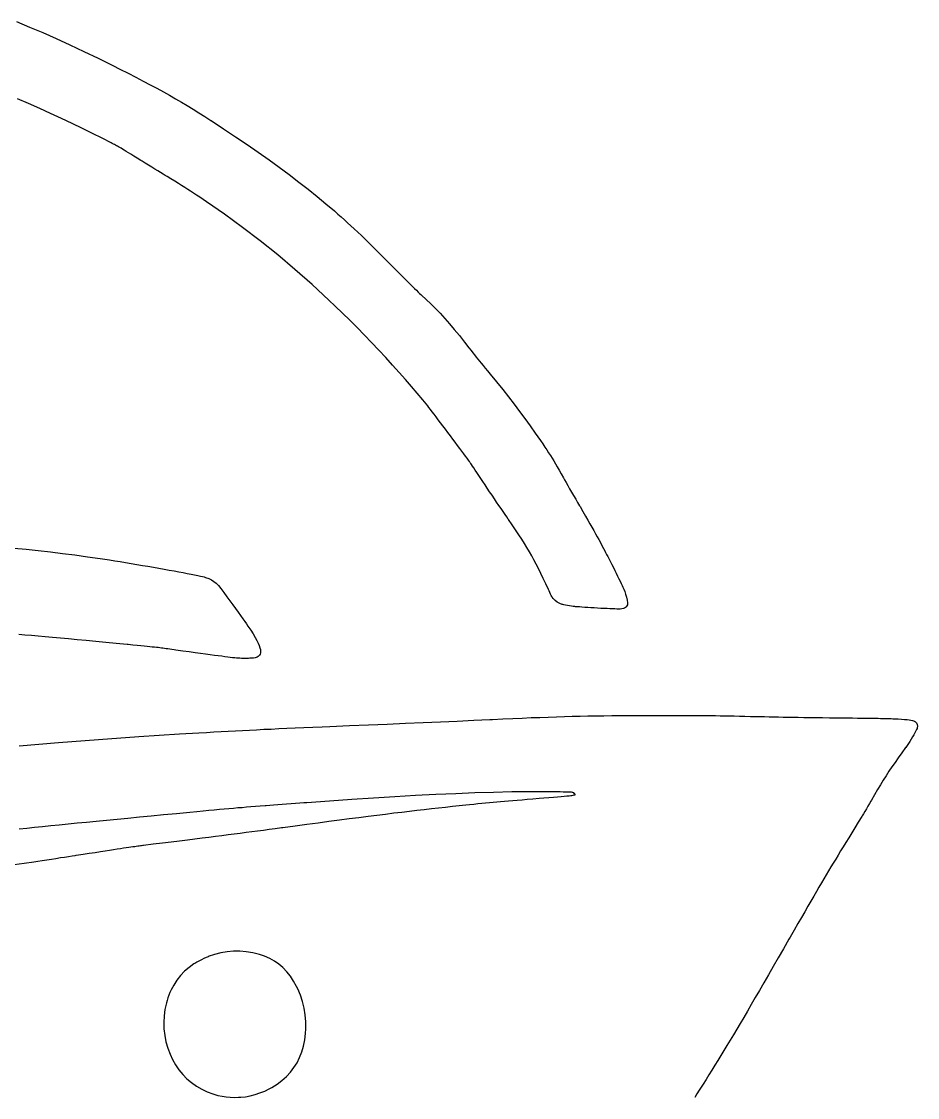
# Model space of a CAD drawing. Extents: x 9 to 342, y 7 to 196.
# Drawn here: x 28.85 to 40.62, y 165.88 to 180.01 of the extents above; entities that cross this region are included whole.
import ezdxf

# ---------------------------------------------------------------- set-up
doc = ezdxf.new("R2010")
doc.units = 0
doc.layers.add('BLACK', color=7, linetype='CONTINUOUS')

msp = doc.modelspace()

# ---------------------------------------------------------------- linework, layer by layer
at = {"layer": 'BLACK', "linetype": 'CONTINUOUS'}
for p, q in [((28.7866, 180.007), (28.9591, 179.935)), ((28.9591, 179.935), (29.1335, 179.861)), ((29.1335, 179.861), (29.3103, 179.783)), ((29.3103, 179.783), (29.4901, 179.701)), ((29.4901, 179.701), (29.6733, 179.615)), ((29.6733, 179.615), (29.8606, 179.525)), ((29.8606, 179.525), (30.0526, 179.43)), ((30.0526, 179.43), (30.1473, 179.382)), ((30.1473, 179.382), (30.2552, 179.328)), ((30.2552, 179.328), (30.3571, 179.275)), ((30.3571, 179.275), (30.4536, 179.225)), ((30.4536, 179.225), (30.5453, 179.177)), ((30.5453, 179.177), (30.6328, 179.13)), ((30.6328, 179.13), (30.7168, 179.084)), ((28.9475, 178.929), (28.8027, 178.992)), ((30.7168, 179.084), (30.798, 179.038)), ((30.798, 179.038), (30.877, 178.993)), ((30.877, 178.993), (30.9543, 178.948)), ((29.0922, 178.865), (28.9475, 178.929)), ((29.2362, 178.8), (29.0922, 178.865)), ((30.9543, 178.948), (31.0308, 178.903)), ((31.0308, 178.903), (31.107, 178.856)), ((31.107, 178.856), (31.1835, 178.809)), ((29.3783, 178.735), (29.2362, 178.8)), ((29.5179, 178.669), (29.3783, 178.735)), ((31.1835, 178.809), (31.2611, 178.76)), ((31.2611, 178.76), (31.3402, 178.709)), ((31.3402, 178.709), (31.3431, 178.708)), ((31.3431, 178.708), (31.5077, 178.6)), ((29.654, 178.604), (29.5179, 178.669)), ((29.7856, 178.539), (29.654, 178.604)), ((31.5077, 178.6), (31.6658, 178.495)), ((29.9121, 178.476), (29.7856, 178.539)), ((30.0323, 178.414), (29.9121, 178.476)), ((30.0461, 178.407), (30.0323, 178.414)), ((30.0612, 178.399), (30.0461, 178.407)), ((31.6658, 178.495), (31.8178, 178.392)), ((30.0752, 178.392), (30.0612, 178.399)), ((30.0884, 178.385), (30.0752, 178.392)), ((30.1014, 178.377), (30.0884, 178.385)), ((30.1147, 178.37), (30.1014, 178.377)), ((30.1288, 178.362), (30.1147, 178.37)), ((30.1441, 178.353), (30.1288, 178.362)), ((30.1612, 178.343), (30.1441, 178.353)), ((30.1806, 178.331), (30.1612, 178.343)), ((30.2027, 178.318), (30.1806, 178.331)), ((30.2281, 178.302), (30.2027, 178.318)), ((30.2571, 178.284), (30.2281, 178.302)), ((30.2905, 178.264), (30.2571, 178.284)), ((30.3285, 178.24), (30.2905, 178.264)), ((31.8178, 178.392), (31.964, 178.291)), ((31.964, 178.291), (32.1047, 178.192)), ((30.3718, 178.214), (30.3285, 178.24)), ((30.4207, 178.183), (30.3718, 178.214)), ((30.4383, 178.172), (30.4207, 178.183)), ((30.4798, 178.147), (30.4383, 178.172)), ((30.5221, 178.121), (30.4798, 178.147)), ((32.1047, 178.192), (32.2402, 178.094)), ((30.5642, 178.095), (30.5221, 178.121)), ((30.6053, 178.069), (30.5642, 178.095)), ((30.6445, 178.045), (30.6053, 178.069)), ((30.681, 178.023), (30.6445, 178.045)), ((30.7138, 178.003), (30.681, 178.023)), ((30.7422, 177.985), (30.7138, 178.003)), ((30.7652, 177.971), (30.7422, 177.985)), ((32.2402, 178.094), (32.3709, 177.997)), ((32.3709, 177.997), (32.4971, 177.9)), ((30.8155, 177.94), (30.7652, 177.971)), ((30.8669, 177.909), (30.8155, 177.94)), ((30.9139, 177.88), (30.8669, 177.909)), ((30.9573, 177.853), (30.9139, 177.88)), ((30.9981, 177.827), (30.9573, 177.853)), ((32.4971, 177.9), (32.6192, 177.805)), ((31.0371, 177.803), (30.9981, 177.827)), ((31.0753, 177.778), (31.0371, 177.803)), ((31.1137, 177.753), (31.0753, 177.778)), ((31.1532, 177.727), (31.1137, 177.753)), ((31.1947, 177.7), (31.1532, 177.727)), ((31.2392, 177.67), (31.1947, 177.7)), ((32.6192, 177.805), (32.7375, 177.71)), ((32.7375, 177.71), (32.8523, 177.615)), ((31.2848, 177.64), (31.2392, 177.67)), ((31.5223, 177.476), (31.2848, 177.64)), ((32.8523, 177.615), (32.9639, 177.52)), ((31.7571, 177.305), (31.5223, 177.476)), ((32.9639, 177.52), (33.011, 177.479)), ((33.011, 177.479), (33.0532, 177.442)), ((33.0532, 177.442), (33.0954, 177.404)), ((31.9893, 177.127), (31.7571, 177.305)), ((33.0954, 177.404), (33.1379, 177.366)), ((33.1379, 177.366), (33.1811, 177.326)), ((33.1811, 177.326), (33.2252, 177.285)), ((33.2252, 177.285), (33.2708, 177.242)), ((33.2708, 177.242), (33.3181, 177.197)), ((33.3181, 177.197), (33.3675, 177.15)), ((33.3675, 177.15), (33.4193, 177.099)), ((32.2188, 176.943), (31.9893, 177.127)), ((33.4193, 177.099), (33.474, 177.046)), ((33.474, 177.046), (33.5317, 176.989)), ((32.4458, 176.751), (32.2188, 176.943)), ((33.5317, 176.989), (33.593, 176.928)), ((33.593, 176.928), (33.6582, 176.863)), ((33.6582, 176.863), (33.7275, 176.793)), ((32.6703, 176.554), (32.4458, 176.751)), ((33.7275, 176.793), (33.8015, 176.718)), ((33.8015, 176.718), (33.8186, 176.701)), ((33.8186, 176.701), (33.8541, 176.665)), ((33.8541, 176.665), (33.8893, 176.63)), ((33.8893, 176.63), (33.9236, 176.595)), ((33.9236, 176.595), (33.9565, 176.563)), ((32.8924, 176.349), (32.6703, 176.554)), ((33.9565, 176.563), (33.9875, 176.532)), ((33.9875, 176.532), (34.0162, 176.503)), ((34.0162, 176.503), (34.0421, 176.478)), ((34.0421, 176.478), (34.0647, 176.456)), ((34.0647, 176.456), (34.0836, 176.437)), ((34.0836, 176.437), (34.0982, 176.424)), ((32.9734, 176.272), (32.8924, 176.349)), ((34.0982, 176.424), (34.1066, 176.416)), ((34.1066, 176.416), (34.1686, 176.359)), ((34.1686, 176.359), (34.2296, 176.3)), ((34.2296, 176.3), (34.2903, 176.239)), ((33.0689, 176.179), (32.9734, 176.272)), ((33.165, 176.085), (33.0689, 176.179)), ((34.2903, 176.239), (34.3511, 176.176)), ((34.3511, 176.176), (34.4125, 176.109)), ((33.2612, 175.988), (33.165, 176.085)), ((34.4125, 176.109), (34.4749, 176.038)), ((34.4749, 176.038), (34.5389, 175.963)), ((33.3571, 175.89), (33.2612, 175.988)), ((33.4522, 175.792), (33.3571, 175.89)), ((34.5389, 175.963), (34.605, 175.883)), ((34.605, 175.883), (34.6736, 175.798)), ((33.5459, 175.693), (33.4522, 175.792)), ((34.6736, 175.798), (34.7319, 175.724)), ((34.7319, 175.724), (34.7587, 175.689)), ((33.6378, 175.595), (33.5459, 175.693)), ((33.7274, 175.497), (33.6378, 175.595)), ((34.7587, 175.689), (34.783, 175.658)), ((34.783, 175.658), (34.8057, 175.629)), ((34.8057, 175.629), (34.8272, 175.602)), ((34.8272, 175.602), (34.8485, 175.575)), ((33.8142, 175.401), (33.7274, 175.497)), ((34.8485, 175.575), (34.8701, 175.548)), ((34.8701, 175.548), (34.8929, 175.52)), ((34.8929, 175.52), (34.9174, 175.49)), ((34.9174, 175.49), (34.9445, 175.457)), ((34.9445, 175.457), (34.9749, 175.42)), ((33.8977, 175.307), (33.8142, 175.401)), ((33.9774, 175.215), (33.8977, 175.307)), ((34.9749, 175.42), (35.0087, 175.379)), ((35.0087, 175.379), (35.0938, 175.275)), ((34.0529, 175.126), (33.9774, 175.215)), ((35.0938, 175.275), (35.1743, 175.175)), ((35.1743, 175.175), (35.251, 175.078)), ((34.1236, 175.041), (34.0529, 175.126)), ((34.1891, 174.96), (34.1236, 175.041)), ((35.251, 175.078), (35.3246, 174.983)), ((34.1892, 174.96), (34.1891, 174.96)), ((34.2057, 174.938), (34.1892, 174.96)), ((34.2254, 174.913), (34.2057, 174.938)), ((34.2479, 174.884), (34.2254, 174.913)), ((34.2728, 174.852), (34.2479, 174.884)), ((35.3246, 174.983), (35.3958, 174.889)), ((35.3958, 174.889), (35.4655, 174.795)), ((34.2998, 174.816), (34.2728, 174.852)), ((34.3286, 174.778), (34.2998, 174.816)), ((34.3588, 174.739), (34.3286, 174.778)), ((34.3901, 174.697), (34.3588, 174.739)), ((35.4655, 174.795), (35.5343, 174.7)), ((34.4221, 174.655), (34.3901, 174.697)), ((34.4545, 174.612), (34.4221, 174.655)), ((34.487, 174.569), (34.4545, 174.612)), ((35.5343, 174.7), (35.6031, 174.603)), ((35.6031, 174.603), (35.6706, 174.506)), ((34.5192, 174.526), (34.487, 174.569)), ((34.5507, 174.484), (34.5192, 174.526)), ((34.5813, 174.443), (34.5507, 174.484)), ((35.6706, 174.506), (35.701, 174.462)), ((35.701, 174.462), (35.7286, 174.421)), ((34.6105, 174.403), (34.5813, 174.443)), ((34.638, 174.366), (34.6105, 174.403)), ((34.6636, 174.332), (34.638, 174.366)), ((34.6868, 174.3), (34.6636, 174.332)), ((35.7286, 174.421), (35.7542, 174.383)), ((35.7542, 174.383), (35.7781, 174.346)), ((35.7781, 174.346), (35.8009, 174.311)), ((35.8009, 174.311), (35.8231, 174.276)), ((34.7073, 174.273), (34.6868, 174.3)), ((34.7247, 174.249), (34.7073, 174.273)), ((34.7387, 174.229), (34.7247, 174.249)), ((34.7491, 174.214), (34.7387, 174.229)), ((34.7553, 174.205), (34.7491, 174.214)), ((34.7554, 174.205), (34.7553, 174.205)), ((34.7644, 174.191), (34.7554, 174.205)), ((34.7772, 174.171), (34.7644, 174.191)), ((34.7934, 174.147), (34.7772, 174.171)), ((35.8231, 174.276), (35.8453, 174.239)), ((35.8453, 174.239), (35.868, 174.201)), ((35.868, 174.201), (35.8918, 174.161)), ((34.8127, 174.118), (34.7934, 174.147)), ((34.8346, 174.085), (34.8127, 174.118)), ((34.8589, 174.048), (34.8346, 174.085)), ((34.8852, 174.009), (34.8589, 174.048)), ((35.8918, 174.161), (35.9172, 174.117)), ((35.9172, 174.117), (35.9447, 174.068)), ((35.9447, 174.068), (35.9748, 174.015)), ((34.9131, 173.968), (34.8852, 174.009)), ((34.9423, 173.924), (34.9131, 173.968)), ((34.9724, 173.879), (34.9423, 173.924)), ((35.9748, 174.015), (35.9886, 173.99)), ((35.9886, 173.99), (36.0078, 173.956)), ((36.0078, 173.956), (36.0299, 173.917)), ((36.0299, 173.917), (36.0542, 173.874)), ((35.0031, 173.834), (34.9724, 173.879)), ((35.0341, 173.788), (35.0031, 173.834)), ((35.0649, 173.742), (35.0341, 173.788)), ((36.0542, 173.874), (36.0801, 173.829)), ((36.0801, 173.829), (36.1066, 173.783)), ((36.1066, 173.783), (36.1332, 173.736)), ((35.0953, 173.697), (35.0649, 173.742)), ((35.1248, 173.654), (35.0953, 173.697)), ((35.1531, 173.612), (35.1248, 173.654)), ((35.18, 173.573), (35.1531, 173.612)), ((36.1332, 173.736), (36.159, 173.692)), ((36.159, 173.692), (36.1834, 173.65)), ((36.1834, 173.65), (36.1902, 173.638)), ((36.1902, 173.638), (36.2277, 173.574)), ((35.2049, 173.536), (35.18, 173.573)), ((35.2276, 173.503), (35.2049, 173.536)), ((35.2477, 173.474), (35.2276, 173.503)), ((35.2516, 173.468), (35.2477, 173.474)), ((35.3002, 173.398), (35.2516, 173.468)), ((36.2277, 173.574), (36.2617, 173.515)), ((36.2617, 173.515), (36.2928, 173.462)), ((36.2928, 173.462), (36.3212, 173.412)), ((35.3449, 173.332), (35.3002, 173.398)), ((35.386, 173.27), (35.3449, 173.332)), ((36.3212, 173.412), (36.3474, 173.367)), ((36.3474, 173.367), (36.3718, 173.324)), ((36.3718, 173.324), (36.3946, 173.283)), ((35.4242, 173.211), (35.386, 173.27)), ((35.4597, 173.155), (35.4242, 173.211)), ((36.3946, 173.283), (36.4164, 173.244)), ((36.4164, 173.244), (36.4374, 173.205)), ((36.4374, 173.205), (36.458, 173.167)), ((28.7537, 173.093), (28.9139, 173.078)), ((28.9139, 173.078), (29.0732, 173.062)), ((29.0732, 173.062), (29.2325, 173.045)), ((29.2325, 173.045), (29.3928, 173.025)), ((35.4932, 173.1), (35.4597, 173.155)), ((35.525, 173.047), (35.4932, 173.1)), ((35.5557, 172.993), (35.525, 173.047)), ((36.458, 173.167), (36.4787, 173.129)), ((36.4787, 173.129), (36.4997, 173.089)), ((36.4997, 173.089), (36.5215, 173.048)), ((36.5215, 173.048), (36.5264, 173.038)), ((36.5264, 173.038), (36.5401, 173.012)), ((29.3928, 173.025), (29.5548, 173.004)), ((29.5548, 173.004), (29.7195, 172.981)), ((29.7195, 172.981), (29.8879, 172.957)), ((29.8879, 172.957), (30.0098, 172.938)), ((30.0098, 172.938), (30.0788, 172.927)), ((30.0788, 172.927), (30.1495, 172.916)), ((30.1495, 172.916), (30.2215, 172.904)), ((30.2215, 172.904), (30.2944, 172.892)), ((35.5856, 172.938), (35.5557, 172.993)), ((35.6153, 172.882), (35.5856, 172.938)), ((36.5401, 173.012), (36.5556, 172.982)), ((36.5556, 172.982), (36.5724, 172.949)), ((36.5724, 172.949), (36.5903, 172.914)), ((36.5903, 172.914), (36.6089, 172.877)), ((30.2944, 172.892), (30.3677, 172.88)), ((30.3677, 172.88), (30.441, 172.867)), ((30.441, 172.867), (30.5139, 172.855)), ((30.5139, 172.855), (30.586, 172.842)), ((30.586, 172.842), (30.6568, 172.83)), ((30.6568, 172.83), (30.7259, 172.818)), ((30.7259, 172.818), (30.793, 172.806)), ((30.793, 172.806), (30.8575, 172.794)), ((30.8575, 172.794), (30.9191, 172.783)), ((30.9191, 172.783), (30.9773, 172.772)), ((30.9773, 172.772), (31.0318, 172.761)), ((31.0318, 172.761), (31.082, 172.752)), ((35.6453, 172.824), (35.6153, 172.882)), ((35.6759, 172.762), (35.6453, 172.824)), ((35.7077, 172.696), (35.6759, 172.762)), ((36.6089, 172.877), (36.6279, 172.839)), ((36.6279, 172.839), (36.647, 172.801)), ((36.647, 172.801), (36.6658, 172.763)), ((36.6658, 172.763), (36.684, 172.726)), ((31.082, 172.752), (31.1276, 172.743)), ((31.1276, 172.743), (31.1681, 172.734)), ((31.1681, 172.734), (31.2032, 172.727)), ((31.2032, 172.727), (31.2323, 172.72)), ((31.2323, 172.72), (31.2551, 172.715)), ((31.2551, 172.715), (31.2712, 172.71)), ((31.2712, 172.71), (31.272, 172.71)), ((31.272, 172.71), (31.3127, 172.695)), ((31.3127, 172.695), (31.3487, 172.678)), ((31.3487, 172.678), (31.3812, 172.657)), ((31.3812, 172.657), (31.4115, 172.632)), ((31.4115, 172.632), (31.4408, 172.601)), ((35.7411, 172.625), (35.7077, 172.696)), ((35.7766, 172.549), (35.7411, 172.625)), ((36.684, 172.726), (36.7013, 172.691)), ((36.7013, 172.691), (36.7173, 172.659)), ((36.7173, 172.659), (36.7317, 172.629)), ((36.7317, 172.629), (36.7442, 172.603)), ((31.4408, 172.601), (31.4704, 172.565)), ((31.4704, 172.565), (31.4704, 172.564)), ((31.4704, 172.564), (31.5111, 172.51)), ((31.5111, 172.51), (31.5514, 172.456)), ((35.7833, 172.534), (35.7766, 172.549)), ((35.7942, 172.511), (35.7833, 172.534)), ((35.8045, 172.49), (35.7942, 172.511)), ((35.8134, 172.472), (35.8045, 172.49)), ((36.7442, 172.603), (36.7544, 172.582)), ((36.7544, 172.582), (36.7621, 172.565)), ((36.7621, 172.565), (36.7668, 172.555)), ((36.7668, 172.555), (36.7673, 172.554)), ((36.7673, 172.554), (36.778, 172.524)), ((36.778, 172.524), (36.7888, 172.489)), ((36.7888, 172.489), (36.7991, 172.45)), ((31.5514, 172.456), (31.5907, 172.402)), ((31.5907, 172.402), (31.6289, 172.35)), ((31.6289, 172.35), (31.6653, 172.3)), ((35.8206, 172.458), (35.8134, 172.472)), ((35.8253, 172.45), (35.8206, 172.458)), ((35.8379, 172.433), (35.8253, 172.45)), ((35.8627, 172.407), (35.8379, 172.433)), ((35.8919, 172.385), (35.8627, 172.407)), ((35.9238, 172.366), (35.8919, 172.385)), ((35.9568, 172.354), (35.9238, 172.366)), ((35.9624, 172.352), (35.9568, 172.354)), ((35.9787, 172.349), (35.9624, 172.352)), ((35.9999, 172.344), (35.9787, 172.349)), ((36.0243, 172.34), (35.9999, 172.344)), ((36.0504, 172.336), (36.0243, 172.34)), ((36.0766, 172.332), (36.0504, 172.336)), ((36.1012, 172.328), (36.0766, 172.332)), ((36.8072, 172.335), (36.7979, 172.323)), ((36.7991, 172.45), (36.8085, 172.41)), ((36.8129, 172.348), (36.8072, 172.335)), ((36.8085, 172.41), (36.8099, 172.404)), ((36.8099, 172.404), (36.814, 172.381)), ((36.8151, 172.363), (36.8129, 172.348)), ((36.814, 172.381), (36.8151, 172.363)), ((31.6653, 172.3), (31.6997, 172.253)), ((31.6997, 172.253), (31.7317, 172.208)), ((31.7317, 172.208), (31.7609, 172.167)), ((36.1227, 172.326), (36.1012, 172.328)), ((36.1315, 172.325), (36.1227, 172.326)), ((36.1546, 172.323), (36.1315, 172.325)), ((36.183, 172.321), (36.1546, 172.323)), ((36.2158, 172.318), (36.183, 172.321)), ((36.2524, 172.316), (36.2158, 172.318)), ((36.2919, 172.313), (36.2524, 172.316)), ((36.3335, 172.311), (36.2919, 172.313)), ((36.3764, 172.308), (36.3335, 172.311)), ((36.42, 172.306), (36.3764, 172.308)), ((36.4633, 172.303), (36.42, 172.306)), ((36.5056, 172.301), (36.4633, 172.303)), ((36.5461, 172.299), (36.5056, 172.301)), ((36.5841, 172.297), (36.5461, 172.299)), ((36.6187, 172.296), (36.5841, 172.297)), ((36.6491, 172.295), (36.6187, 172.296)), ((36.6747, 172.294), (36.6491, 172.295)), ((36.6945, 172.294), (36.6747, 172.294)), ((36.7078, 172.294), (36.6945, 172.294)), ((36.7168, 172.294), (36.7078, 172.294)), ((36.7411, 172.296), (36.7168, 172.294)), ((36.76, 172.299), (36.7411, 172.296)), ((36.7748, 172.305), (36.76, 172.299)), ((36.787, 172.313), (36.7748, 172.305)), ((36.7979, 172.323), (36.787, 172.313)), ((31.7609, 172.167), (31.7868, 172.13)), ((31.7868, 172.13), (31.8091, 172.098)), ((31.8091, 172.098), (31.8273, 172.071)), ((31.8273, 172.071), (31.828, 172.07)), ((31.828, 172.07), (31.864, 172.016)), ((28.8985, 171.951), (28.8176, 171.958)), ((28.9832, 171.945), (28.8985, 171.951)), ((29.0718, 171.937), (28.9832, 171.945)), ((29.1647, 171.929), (29.0718, 171.937)), ((29.2622, 171.921), (29.1647, 171.929)), ((29.3645, 171.911), (29.2622, 171.921)), ((29.472, 171.902), (29.3645, 171.911)), ((31.864, 172.016), (31.8954, 171.967)), ((31.8954, 171.967), (31.9222, 171.922)), ((31.9222, 171.922), (31.9446, 171.882)), ((29.5849, 171.891), (29.472, 171.902)), ((29.7036, 171.88), (29.5849, 171.891)), ((29.8284, 171.868), (29.7036, 171.88)), ((29.9596, 171.855), (29.8284, 171.868)), ((30.0973, 171.842), (29.9596, 171.855)), ((30.2421, 171.828), (30.0973, 171.842)), ((30.2539, 171.827), (30.2421, 171.828)), ((30.3163, 171.821), (30.2539, 171.827)), ((30.372, 171.815), (30.3163, 171.821)), ((30.4217, 171.81), (30.372, 171.815)), ((30.466, 171.806), (30.4217, 171.81)), ((30.5053, 171.802), (30.466, 171.806)), ((30.5404, 171.798), (30.5053, 171.802)), ((30.5716, 171.795), (30.5404, 171.798)), ((30.5997, 171.792), (30.5716, 171.795)), ((30.6252, 171.789), (30.5997, 171.792)), ((30.6486, 171.787), (30.6252, 171.789)), ((30.6705, 171.784), (30.6486, 171.787)), ((30.6915, 171.782), (30.6705, 171.784)), ((30.7121, 171.779), (30.6915, 171.782)), ((30.733, 171.776), (30.7121, 171.779)), ((30.7546, 171.773), (30.733, 171.776)), ((30.7775, 171.77), (30.7546, 171.773)), ((30.8024, 171.767), (30.7775, 171.77)), ((30.8297, 171.763), (30.8024, 171.767)), ((31.9446, 171.882), (31.9627, 171.846)), ((31.9627, 171.846), (31.9766, 171.815)), ((31.9766, 171.815), (31.9864, 171.786)), ((31.9864, 171.786), (31.9923, 171.762)), ((30.86, 171.759), (30.8297, 171.763)), ((30.8798, 171.756), (30.86, 171.759)), ((30.9712, 171.743), (30.8798, 171.756)), ((31.0558, 171.731), (30.9712, 171.743)), ((31.1338, 171.72), (31.0558, 171.731)), ((31.2057, 171.71), (31.1338, 171.72)), ((31.2717, 171.701), (31.2057, 171.71)), ((31.3321, 171.693), (31.2717, 171.701)), ((31.3874, 171.685), (31.3321, 171.693)), ((31.4377, 171.679), (31.3874, 171.685)), ((31.4834, 171.673), (31.4377, 171.679)), ((31.5249, 171.667), (31.4834, 171.673)), ((31.5624, 171.663), (31.5249, 171.667)), ((31.5963, 171.659), (31.5624, 171.663)), ((31.627, 171.655), (31.5963, 171.659)), ((31.6546, 171.652), (31.627, 171.655)), ((31.6795, 171.65), (31.6546, 171.652)), ((31.7022, 171.648), (31.6795, 171.65)), ((31.7228, 171.647), (31.7022, 171.648)), ((31.7417, 171.646), (31.7228, 171.647)), ((31.7592, 171.645), (31.7417, 171.646)), ((31.7757, 171.645), (31.7592, 171.645)), ((31.7914, 171.645), (31.7757, 171.645)), ((31.8068, 171.645), (31.7914, 171.645)), ((31.822, 171.646), (31.8068, 171.645)), ((31.8375, 171.646), (31.822, 171.646)), ((31.8535, 171.647), (31.8375, 171.646)), ((31.8763, 171.649), (31.8535, 171.647)), ((31.9016, 171.651), (31.8763, 171.649)), ((31.9215, 171.654), (31.9016, 171.651)), ((31.9372, 171.658), (31.9215, 171.654)), ((31.9497, 171.663), (31.9372, 171.658)), ((31.9602, 171.669), (31.9497, 171.663)), ((31.9697, 171.678), (31.9602, 171.669)), ((31.9785, 171.688), (31.9697, 171.678)), ((31.9873, 171.703), (31.9785, 171.688)), ((31.9926, 171.72), (31.9873, 171.703)), ((31.9923, 171.762), (31.9943, 171.74)), ((31.9943, 171.74), (31.9926, 171.72)), ((33.4132, 170.774), (33.658, 170.784)), ((33.658, 170.784), (33.8965, 170.794)), ((33.8965, 170.794), (34.129, 170.804)), ((34.129, 170.804), (34.3561, 170.814)), ((34.3561, 170.814), (34.5778, 170.824)), ((34.5778, 170.824), (34.7947, 170.834)), ((34.7947, 170.834), (35.007, 170.844)), ((35.007, 170.844), (35.0417, 170.845)), ((35.0417, 170.845), (35.1777, 170.852)), ((35.1777, 170.852), (35.3071, 170.857)), ((35.3071, 170.857), (35.4307, 170.863)), ((35.4307, 170.863), (35.5491, 170.868)), ((35.5491, 170.868), (35.6631, 170.872)), ((35.6631, 170.872), (35.7734, 170.876)), ((35.7734, 170.876), (35.8807, 170.88)), ((35.8807, 170.88), (35.9857, 170.883)), ((35.9857, 170.883), (36.0891, 170.886)), ((36.0891, 170.886), (36.1916, 170.888)), ((36.1916, 170.888), (36.294, 170.89)), ((36.294, 170.89), (36.397, 170.892)), ((36.397, 170.892), (36.5012, 170.894)), ((36.5012, 170.894), (36.6075, 170.895)), ((36.6075, 170.895), (36.7164, 170.896)), ((36.7164, 170.896), (36.8287, 170.897)), ((36.8287, 170.897), (36.9451, 170.898)), ((36.9451, 170.898), (37.0664, 170.898)), ((37.0664, 170.898), (37.1932, 170.898)), ((37.1932, 170.898), (37.2529, 170.898)), ((37.2529, 170.898), (37.3452, 170.898)), ((37.3452, 170.898), (37.4311, 170.898)), ((37.4311, 170.898), (37.5111, 170.898)), ((37.5111, 170.898), (37.586, 170.898)), ((37.586, 170.898), (37.6565, 170.897)), ((37.6565, 170.897), (37.7234, 170.897)), ((37.7234, 170.897), (37.7874, 170.897)), ((37.7874, 170.897), (37.8493, 170.896)), ((37.8493, 170.896), (37.9097, 170.895)), ((37.9097, 170.895), (37.9694, 170.895)), ((37.9694, 170.895), (38.0291, 170.894)), ((38.0291, 170.894), (38.0897, 170.893)), ((38.0897, 170.893), (38.1517, 170.892)), ((38.1517, 170.892), (38.2159, 170.89)), ((38.2159, 170.89), (38.2831, 170.889)), ((38.2831, 170.889), (38.354, 170.887)), ((38.354, 170.887), (38.4294, 170.885)), ((38.4294, 170.885), (38.4924, 170.884)), ((38.4924, 170.884), (38.5542, 170.882)), ((38.5542, 170.882), (38.615, 170.881)), ((38.615, 170.881), (38.6752, 170.879)), ((38.6752, 170.879), (38.7355, 170.878)), ((38.7355, 170.878), (38.7964, 170.877)), ((38.7964, 170.877), (38.8585, 170.876)), ((38.8585, 170.876), (38.9225, 170.875)), ((38.9225, 170.875), (38.9888, 170.874)), ((38.9888, 170.874), (39.058, 170.873)), ((39.058, 170.873), (39.1308, 170.872)), ((39.1308, 170.872), (39.2077, 170.871)), ((39.2077, 170.871), (39.2893, 170.869)), ((39.2893, 170.869), (39.3761, 170.868)), ((39.3761, 170.868), (39.4687, 170.867)), ((39.4687, 170.867), (39.5678, 170.866)), ((39.5678, 170.866), (39.6244, 170.866)), ((39.6244, 170.866), (39.7011, 170.865)), ((39.7011, 170.865), (39.7709, 170.864)), ((39.7709, 170.864), (39.8343, 170.863)), ((39.8343, 170.863), (39.8918, 170.863)), ((39.8918, 170.863), (39.9437, 170.862)), ((39.9437, 170.862), (39.9906, 170.862)), ((39.9906, 170.862), (40.0328, 170.861)), ((40.0328, 170.861), (40.0708, 170.86)), ((40.0708, 170.86), (40.1051, 170.86)), ((40.1051, 170.86), (40.1361, 170.859)), ((40.1361, 170.859), (40.1643, 170.859)), ((40.1643, 170.859), (40.19, 170.858)), ((40.19, 170.858), (40.2137, 170.857)), ((40.2137, 170.857), (40.236, 170.857)), ((40.236, 170.857), (40.2571, 170.856)), ((40.2571, 170.856), (40.2776, 170.855)), ((40.2776, 170.855), (40.2979, 170.854)), ((40.2979, 170.854), (40.3185, 170.853)), ((40.3185, 170.853), (40.3397, 170.852)), ((40.3397, 170.852), (40.3621, 170.851)), ((40.3621, 170.851), (40.37, 170.851)), ((40.37, 170.851), (40.4154, 170.848)), ((40.4154, 170.848), (40.4542, 170.845)), ((40.4542, 170.845), (40.4871, 170.842)), ((40.4871, 170.842), (40.5146, 170.839)), ((40.5146, 170.839), (40.5374, 170.835)), ((40.5374, 170.835), (40.5563, 170.831)), ((40.5563, 170.831), (40.5718, 170.826)), ((40.5718, 170.826), (40.5847, 170.821)), ((40.5847, 170.821), (40.5955, 170.814)), ((40.5955, 170.814), (40.5966, 170.813)), ((40.5966, 170.813), (40.6118, 170.798)), ((40.6118, 170.798), (40.6207, 170.779)), ((40.6207, 170.779), (40.6234, 170.758)), ((30.3945, 170.619), (30.9297, 170.654)), ((30.9297, 170.654), (31.1809, 170.669)), ((31.1809, 170.669), (31.2819, 170.675)), ((31.2819, 170.675), (31.38, 170.68)), ((31.38, 170.68), (31.4757, 170.686)), ((31.4757, 170.686), (31.5698, 170.691)), ((31.5698, 170.691), (31.6627, 170.696)), ((31.6627, 170.696), (31.7554, 170.701)), ((31.7554, 170.701), (31.8482, 170.705)), ((31.8482, 170.705), (31.942, 170.71)), ((31.942, 170.71), (32.0374, 170.715)), ((32.0374, 170.715), (32.135, 170.719)), ((32.135, 170.719), (32.2354, 170.724)), ((32.2354, 170.724), (32.3394, 170.729)), ((32.3394, 170.729), (32.4476, 170.733)), ((32.4476, 170.733), (32.5606, 170.738)), ((32.5606, 170.738), (32.6791, 170.743)), ((32.6791, 170.743), (32.8037, 170.748)), ((32.8037, 170.748), (32.9035, 170.753)), ((32.9035, 170.753), (33.1618, 170.763)), ((33.1618, 170.763), (33.4132, 170.774)), ((40.5752, 170.643), (40.5587, 170.615)), ((40.5899, 170.67), (40.5752, 170.643)), ((40.6022, 170.693), (40.5899, 170.67)), ((40.6116, 170.712), (40.6022, 170.693)), ((40.6175, 170.726), (40.6116, 170.712)), ((40.6196, 170.733), (40.6175, 170.726)), ((40.6234, 170.758), (40.6196, 170.733)), ((28.8242, 170.496), (29.3416, 170.54)), ((29.3416, 170.54), (29.865, 170.581)), ((29.865, 170.581), (30.3945, 170.619)), ((40.4868, 170.502), (40.4703, 170.478)), ((40.5045, 170.528), (40.4868, 170.502)), ((40.5227, 170.557), (40.5045, 170.528)), ((40.541, 170.586), (40.5227, 170.557)), ((40.5587, 170.615), (40.541, 170.586)), ((40.4173, 170.406), (40.371, 170.341)), ((40.4677, 170.475), (40.4173, 170.406)), ((40.4703, 170.478), (40.4677, 170.475)), ((40.2875, 170.221), (40.2489, 170.164)), ((40.328, 170.28), (40.2875, 170.221)), ((40.371, 170.341), (40.328, 170.28)), ((40.2115, 170.106), (40.1746, 170.048)), ((40.2489, 170.164), (40.2115, 170.106)), ((40.1374, 169.987), (40.0992, 169.924)), ((40.1746, 170.048), (40.1374, 169.987)), ((33.1922, 169.793), (32.8992, 169.773)), ((33.4785, 169.812), (33.1922, 169.793)), ((33.7583, 169.829), (33.4785, 169.812)), ((34.0313, 169.844), (33.7583, 169.829)), ((34.2975, 169.857), (34.0313, 169.844)), ((34.5568, 169.869), (34.2975, 169.857)), ((34.8093, 169.879), (34.5568, 169.869)), ((35.0548, 169.887), (34.8093, 169.879)), ((35.2933, 169.894), (35.0548, 169.887)), ((35.2936, 169.894), (35.2933, 169.894)), ((35.3193, 169.894), (35.2936, 169.894)), ((35.3499, 169.895), (35.3193, 169.894)), ((35.3848, 169.895), (35.3499, 169.895)), ((35.3657, 169.786), (35.4294, 169.791)), ((35.4235, 169.895), (35.3848, 169.895)), ((35.4653, 169.895), (35.4235, 169.895)), ((35.4294, 169.791), (35.4978, 169.796)), ((35.5097, 169.895), (35.4653, 169.895)), ((35.4978, 169.796), (35.5718, 169.802)), ((35.556, 169.895), (35.5097, 169.895)), ((35.6038, 169.895), (35.556, 169.895)), ((35.5718, 169.802), (35.6518, 169.809)), ((35.6524, 169.895), (35.6038, 169.895)), ((35.6518, 169.809), (35.7162, 169.814)), ((35.7013, 169.894), (35.6524, 169.895)), ((35.7498, 169.894), (35.7013, 169.894)), ((35.7162, 169.814), (35.7819, 169.819)), ((35.7975, 169.893), (35.7498, 169.894)), ((35.7819, 169.819), (35.8418, 169.824)), ((35.8436, 169.893), (35.7975, 169.893)), ((35.8418, 169.824), (35.8955, 169.829)), ((35.8877, 169.892), (35.8436, 169.893)), ((35.9291, 169.892), (35.8877, 169.892)), ((35.8955, 169.829), (35.9431, 169.833)), ((35.9673, 169.891), (35.9291, 169.892)), ((35.9431, 169.833), (35.9842, 169.836)), ((36.0017, 169.89), (35.9673, 169.891)), ((35.9842, 169.836), (36.0188, 169.84)), ((36.0317, 169.89), (36.0017, 169.89)), ((36.0188, 169.84), (36.0466, 169.843)), ((36.0567, 169.889), (36.0317, 169.89)), ((36.0466, 169.843), (36.0675, 169.845)), ((36.0762, 169.888), (36.0567, 169.889)), ((36.0675, 169.845), (36.0813, 169.847)), ((36.0895, 169.887), (36.0762, 169.888)), ((36.0813, 169.847), (36.0826, 169.847)), ((36.0826, 169.847), (36.0995, 169.85)), ((36.0962, 169.886), (36.0895, 169.887)), ((36.1069, 169.882), (36.0962, 169.886)), ((36.0995, 169.85), (36.1136, 169.853)), ((36.1195, 169.87), (36.1069, 169.882)), ((36.1136, 169.853), (36.1235, 169.855)), ((36.1221, 169.866), (36.1195, 169.87)), ((36.1266, 169.859), (36.1221, 169.866)), ((36.1235, 169.855), (36.1277, 169.856)), ((36.1277, 169.856), (36.1266, 169.859)), ((36.1277, 169.856), (36.1277, 169.856)), ((40.0594, 169.856), (40.0173, 169.783)), ((40.0992, 169.924), (40.0594, 169.856)), ((31.3143, 169.648), (31.2377, 169.641)), ((31.3859, 169.654), (31.3143, 169.648)), ((31.4532, 169.66), (31.3859, 169.654)), ((31.5169, 169.666), (31.4532, 169.66)), ((31.5779, 169.672), (31.5169, 169.666)), ((31.6368, 169.677), (31.5779, 169.672)), ((31.6944, 169.682), (31.6368, 169.677)), ((31.7514, 169.686), (31.6944, 169.682)), ((31.8086, 169.691), (31.7514, 169.686)), ((31.8667, 169.696), (31.8086, 169.691)), ((31.9265, 169.7), (31.8667, 169.696)), ((31.9887, 169.705), (31.9265, 169.7)), ((32.054, 169.71), (31.9887, 169.705)), ((32.0693, 169.711), (32.054, 169.71)), ((32.1142, 169.714), (32.0693, 169.711)), ((32.1647, 169.718), (32.1142, 169.714)), ((32.2193, 169.722), (32.1647, 169.718)), ((32.2768, 169.727), (32.2193, 169.722)), ((32.336, 169.731), (32.2768, 169.727)), ((32.3954, 169.735), (32.336, 169.731)), ((32.4539, 169.74), (32.3954, 169.735)), ((32.51, 169.744), (32.4539, 169.74)), ((32.5626, 169.748), (32.51, 169.744)), ((32.5997, 169.751), (32.5626, 169.748)), ((32.8992, 169.773), (32.5997, 169.751)), ((33.9492, 169.642), (34.0482, 169.653)), ((34.0482, 169.653), (34.1447, 169.664)), ((34.1447, 169.664), (34.2392, 169.675)), ((34.2392, 169.675), (34.3319, 169.685)), ((34.3319, 169.685), (34.4232, 169.695)), ((34.4232, 169.695), (34.5134, 169.705)), ((34.5134, 169.705), (34.6028, 169.714)), ((34.6028, 169.714), (34.6919, 169.723)), ((34.6919, 169.723), (34.7373, 169.728)), ((34.7373, 169.728), (34.7946, 169.734)), ((34.7946, 169.734), (34.8488, 169.739)), ((34.8488, 169.739), (34.9005, 169.744)), ((34.9005, 169.744), (34.9505, 169.749)), ((34.9505, 169.749), (34.9994, 169.754)), ((34.9994, 169.754), (35.0478, 169.758)), ((35.0478, 169.758), (35.0965, 169.762)), ((35.0965, 169.762), (35.146, 169.767)), ((35.146, 169.767), (35.197, 169.771)), ((35.197, 169.771), (35.2502, 169.776)), ((35.2502, 169.776), (35.3062, 169.781)), ((35.3062, 169.781), (35.3657, 169.786)), ((39.9526, 169.672), (39.9327, 169.638)), ((39.9729, 169.706), (39.9526, 169.672)), ((39.9926, 169.74), (39.9729, 169.706)), ((40.0108, 169.772), (39.9926, 169.74)), ((40.0173, 169.783), (40.0108, 169.772)), ((29.8362, 169.506), (29.7078, 169.493)), ((29.9696, 169.519), (29.8362, 169.506)), ((30.1081, 169.532), (29.9696, 169.519)), ((30.2522, 169.546), (30.1081, 169.532)), ((30.4021, 169.561), (30.2522, 169.546)), ((30.558, 169.576), (30.4021, 169.561)), ((30.7204, 169.591), (30.558, 169.576)), ((30.8894, 169.607), (30.7204, 169.591)), ((31.0653, 169.624), (30.8894, 169.607)), ((31.0666, 169.624), (31.0653, 169.624)), ((31.1554, 169.633), (31.0666, 169.624)), ((31.2377, 169.641), (31.1554, 169.633)), ((32.7504, 169.489), (32.8925, 169.508)), ((32.8925, 169.508), (33.0287, 169.526)), ((33.0287, 169.526), (33.1595, 169.543)), ((33.1595, 169.543), (33.2851, 169.559)), ((33.2851, 169.559), (33.4058, 169.575)), ((33.4058, 169.575), (33.5221, 169.589)), ((33.5221, 169.589), (33.6343, 169.603)), ((33.6343, 169.603), (33.7426, 169.617)), ((33.7426, 169.617), (33.8475, 169.629)), ((33.8475, 169.629), (33.9492, 169.642)), ((39.8914, 169.569), (39.8447, 169.494)), ((39.8975, 169.579), (39.8914, 169.569)), ((39.914, 169.607), (39.8975, 169.579)), ((39.9327, 169.638), (39.914, 169.607)), ((28.9215, 169.414), (28.8218, 169.404)), ((29.0238, 169.425), (28.9215, 169.414)), ((29.1289, 169.435), (29.0238, 169.425)), ((29.2372, 169.446), (29.1289, 169.435)), ((29.349, 169.458), (29.2372, 169.446)), ((29.4644, 169.469), (29.349, 169.458)), ((29.5839, 169.481), (29.4644, 169.469)), ((29.7078, 169.493), (29.5839, 169.481)), ((31.8028, 169.363), (31.8791, 169.373)), ((31.8791, 169.373), (31.9552, 169.383)), ((31.9552, 169.383), (32.0317, 169.393)), ((32.0317, 169.393), (32.109, 169.404)), ((32.109, 169.404), (32.1876, 169.414)), ((32.1876, 169.414), (32.268, 169.425)), ((32.268, 169.425), (32.2855, 169.427)), ((32.2855, 169.427), (32.4472, 169.449)), ((32.4472, 169.449), (32.6021, 169.47)), ((32.6021, 169.47), (32.7504, 169.489)), ((39.8007, 169.423), (39.7593, 169.356)), ((39.8447, 169.494), (39.8007, 169.423)), ((30.5833, 169.21), (30.7044, 169.225)), ((30.7044, 169.225), (30.8193, 169.239)), ((30.8193, 169.239), (30.9283, 169.252)), ((30.9283, 169.252), (31.032, 169.265)), ((31.032, 169.265), (31.1308, 169.278)), ((31.1308, 169.278), (31.2252, 169.289)), ((31.2252, 169.289), (31.3157, 169.301)), ((31.3157, 169.301), (31.4028, 169.312)), ((31.4028, 169.312), (31.4868, 169.323)), ((31.4868, 169.323), (31.5684, 169.333)), ((31.5684, 169.333), (31.6479, 169.343)), ((31.6479, 169.343), (31.7259, 169.353)), ((31.7259, 169.353), (31.8028, 169.363)), ((39.683, 169.231), (39.6475, 169.173)), ((39.7202, 169.292), (39.683, 169.231)), ((39.7593, 169.356), (39.7202, 169.292)), ((29.6622, 169.075), (29.7444, 169.088)), ((29.7444, 169.088), (29.82, 169.099)), ((29.82, 169.099), (29.8895, 169.11)), ((29.8895, 169.11), (29.9531, 169.12)), ((29.9531, 169.12), (30.0112, 169.129)), ((30.0112, 169.129), (30.0641, 169.137)), ((30.0641, 169.137), (30.1121, 169.144)), ((30.1121, 169.144), (30.1556, 169.151)), ((30.1556, 169.151), (30.1949, 169.157)), ((30.1949, 169.157), (30.2304, 169.162)), ((30.2304, 169.162), (30.2623, 169.167)), ((30.2623, 169.167), (30.291, 169.171)), ((30.291, 169.171), (30.3169, 169.175)), ((30.3169, 169.175), (30.3402, 169.178)), ((30.3402, 169.178), (30.3614, 169.181)), ((30.3614, 169.181), (30.3807, 169.184)), ((30.3807, 169.184), (30.3985, 169.187)), ((30.3985, 169.187), (30.4152, 169.189)), ((30.4152, 169.189), (30.4309, 169.191)), ((30.4309, 169.191), (30.4462, 169.193)), ((30.4462, 169.193), (30.4554, 169.194)), ((30.4554, 169.194), (30.5833, 169.21)), ((39.6135, 169.118), (39.5807, 169.064)), ((39.6475, 169.173), (39.6135, 169.118)), ((28.6928, 168.93), (28.8878, 168.959)), ((28.8878, 168.959), (29.0135, 168.977)), ((29.0135, 168.977), (29.0687, 168.985)), ((29.0687, 168.985), (29.1267, 168.994)), ((29.1267, 168.994), (29.1863, 169.003)), ((29.1863, 169.003), (29.2465, 169.012)), ((29.2465, 169.012), (29.3062, 169.021)), ((29.3062, 169.021), (29.3644, 169.03)), ((29.3644, 169.03), (29.42, 169.038)), ((29.42, 169.038), (29.4719, 169.046)), ((29.4719, 169.046), (29.5192, 169.053)), ((29.5192, 169.053), (29.5606, 169.059)), ((29.5606, 169.059), (29.5731, 169.061)), ((29.5731, 169.061), (29.6622, 169.075)), ((39.5176, 168.959), (39.4867, 168.908)), ((39.5488, 169.011), (39.5176, 168.959)), ((39.5807, 169.064), (39.5488, 169.011)), ((39.4252, 168.805), (39.394, 168.752)), ((39.456, 168.857), (39.4252, 168.805)), ((39.4867, 168.908), (39.456, 168.857)), ((39.3622, 168.698), (39.3295, 168.642)), ((39.394, 168.752), (39.3622, 168.698)), ((39.2602, 168.523), (39.2231, 168.459)), ((39.2955, 168.584), (39.2602, 168.523)), ((39.3295, 168.642), (39.2955, 168.584)), ((39.1841, 168.392), (39.1428, 168.32)), ((39.2231, 168.459), (39.1841, 168.392)), ((39.0991, 168.245), (39.0526, 168.164)), ((39.1428, 168.32), (39.0991, 168.245)), ((39.0526, 168.164), (39.0031, 168.078)), ((38.9354, 167.96), (38.8628, 167.834)), ((38.9503, 167.986), (38.9354, 167.96)), ((39.0031, 168.078), (38.9503, 167.986)), ((38.8628, 167.834), (38.7936, 167.713)), ((31.1849, 167.673), (31.155, 167.656)), ((31.2169, 167.689), (31.1849, 167.673)), ((31.2488, 167.705), (31.2169, 167.689)), ((31.2788, 167.719), (31.2488, 167.705)), ((31.3048, 167.73), (31.2788, 167.719)), ((31.307, 167.731), (31.3048, 167.73)), ((31.389, 167.759), (31.307, 167.731)), ((31.4712, 167.781), (31.389, 167.759)), ((31.5537, 167.795), (31.4712, 167.781)), ((31.6369, 167.802), (31.5537, 167.795)), ((31.7207, 167.802), (31.6369, 167.802)), ((31.8056, 167.795), (31.7207, 167.802)), ((31.8917, 167.78), (31.8056, 167.795)), ((31.9792, 167.759), (31.8917, 167.78)), ((32.0475, 167.736), (31.9792, 167.759)), ((32.114, 167.707), (32.0475, 167.736)), ((32.1762, 167.673), (32.114, 167.707)), ((32.2344, 167.632), (32.1762, 167.673)), ((38.7936, 167.713), (38.7276, 167.599)), ((30.9963, 167.538), (30.9432, 167.482)), ((31.0548, 167.588), (30.9963, 167.538)), ((31.1189, 167.634), (31.0548, 167.588)), ((31.129, 167.641), (31.1189, 167.634)), ((31.155, 167.656), (31.129, 167.641)), ((32.2885, 167.586), (32.2344, 167.632)), ((32.3387, 167.533), (32.2885, 167.586)), ((32.3852, 167.475), (32.3387, 167.533)), ((38.7276, 167.599), (38.6646, 167.49)), ((30.8955, 167.421), (30.8533, 167.356)), ((30.9432, 167.482), (30.8955, 167.421)), ((32.428, 167.41), (32.3852, 167.475)), ((32.4673, 167.339), (32.428, 167.41)), ((38.6646, 167.49), (38.6044, 167.386)), ((30.8034, 167.258), (30.7885, 167.223)), ((30.8215, 167.296), (30.8034, 167.258)), ((30.8533, 167.356), (30.8215, 167.296)), ((32.4822, 167.308), (32.4673, 167.339)), ((32.5164, 167.226), (32.4822, 167.308)), ((38.547, 167.287), (38.492, 167.192)), ((38.6044, 167.386), (38.547, 167.287)), ((30.7563, 167.123), (30.7379, 167.038)), ((30.7649, 167.154), (30.7563, 167.123)), ((30.776, 167.189), (30.7649, 167.154)), ((30.7885, 167.223), (30.776, 167.189)), ((32.5441, 167.142), (32.5164, 167.226)), ((32.565, 167.055), (32.5441, 167.142)), ((38.492, 167.192), (38.4394, 167.102)), ((30.7379, 167.038), (30.7266, 166.953)), ((32.5792, 166.965), (32.565, 167.055)), ((32.5865, 166.875), (32.5792, 166.965)), ((38.3889, 167.016), (38.3403, 166.933)), ((38.4394, 167.102), (38.3889, 167.016)), ((30.7266, 166.953), (30.7223, 166.867)), ((30.7223, 166.867), (30.725, 166.781)), ((32.5869, 166.782), (32.5865, 166.875)), ((38.2935, 166.854), (38.2484, 166.778)), ((38.3403, 166.933), (38.2935, 166.854)), ((30.725, 166.781), (30.7346, 166.696)), ((30.7346, 166.696), (30.7511, 166.612)), ((32.5734, 166.637), (32.5835, 166.722)), ((32.5835, 166.722), (32.5869, 166.782)), ((38.2046, 166.704), (38.1621, 166.633)), ((38.2484, 166.778), (38.2046, 166.704)), ((30.7511, 166.612), (30.7745, 166.529)), ((32.535, 166.479), (32.5572, 166.556)), ((32.5572, 166.556), (32.5734, 166.637)), ((38.1207, 166.565), (38.0801, 166.498)), ((38.1621, 166.633), (38.1207, 166.565)), ((30.7745, 166.529), (30.8047, 166.448)), ((30.8047, 166.448), (30.8365, 166.379)), ((32.4726, 166.338), (32.5068, 166.406)), ((32.5068, 166.406), (32.535, 166.479)), ((38.0402, 166.432), (38.0009, 166.368)), ((38.0801, 166.498), (38.0402, 166.432)), ((30.8365, 166.379), (30.8758, 166.31)), ((30.8758, 166.31), (30.921, 166.245)), ((32.386, 166.213), (32.4323, 166.273)), ((32.4323, 166.273), (32.4726, 166.338)), ((37.9619, 166.305), (37.9231, 166.242)), ((38.0009, 166.368), (37.9619, 166.305)), ((30.921, 166.245), (30.9717, 166.184)), ((30.9717, 166.184), (31.0274, 166.127)), ((31.0274, 166.127), (31.0878, 166.076)), ((32.2753, 166.104), (32.3336, 166.156)), ((32.3336, 166.156), (32.386, 166.213)), ((37.8453, 166.117), (37.806, 166.055)), ((37.8843, 166.18), (37.8453, 166.117)), ((37.9231, 166.242), (37.8843, 166.18)), ((31.0878, 166.076), (31.1525, 166.03)), ((31.1525, 166.03), (31.221, 165.99)), ((31.221, 165.99), (31.2931, 165.956)), ((32.0481, 165.966), (32.1071, 165.994)), ((32.1071, 165.994), (32.1404, 166.012)), ((32.1404, 166.012), (32.2109, 166.056)), ((32.2109, 166.056), (32.2753, 166.104)), ((37.7573, 165.978), (37.7268, 165.929)), ((37.7888, 166.028), (37.7573, 165.978)), ((37.806, 166.055), (37.7888, 166.028)), ((31.2931, 165.956), (31.3684, 165.928)), ((31.3684, 165.928), (31.433, 165.909)), ((31.433, 165.909), (31.4875, 165.897)), ((31.4875, 165.897), (31.54, 165.889)), ((31.54, 165.889), (31.5925, 165.884)), ((31.5925, 165.884), (31.647, 165.882)), ((31.647, 165.882), (31.7053, 165.884)), ((31.7053, 165.884), (31.735, 165.886)), ((31.735, 165.886), (31.7948, 165.892)), ((31.7948, 165.892), (31.8575, 165.904)), ((31.8575, 165.904), (31.9217, 165.921)), ((31.9217, 165.921), (31.9857, 165.942)), ((31.9857, 165.942), (32.0481, 165.966)), ((37.7268, 165.929), (37.6972, 165.881))]:
    msp.add_line(p, q, dxfattribs=at)

doc.saveas('drawing.dxf')
